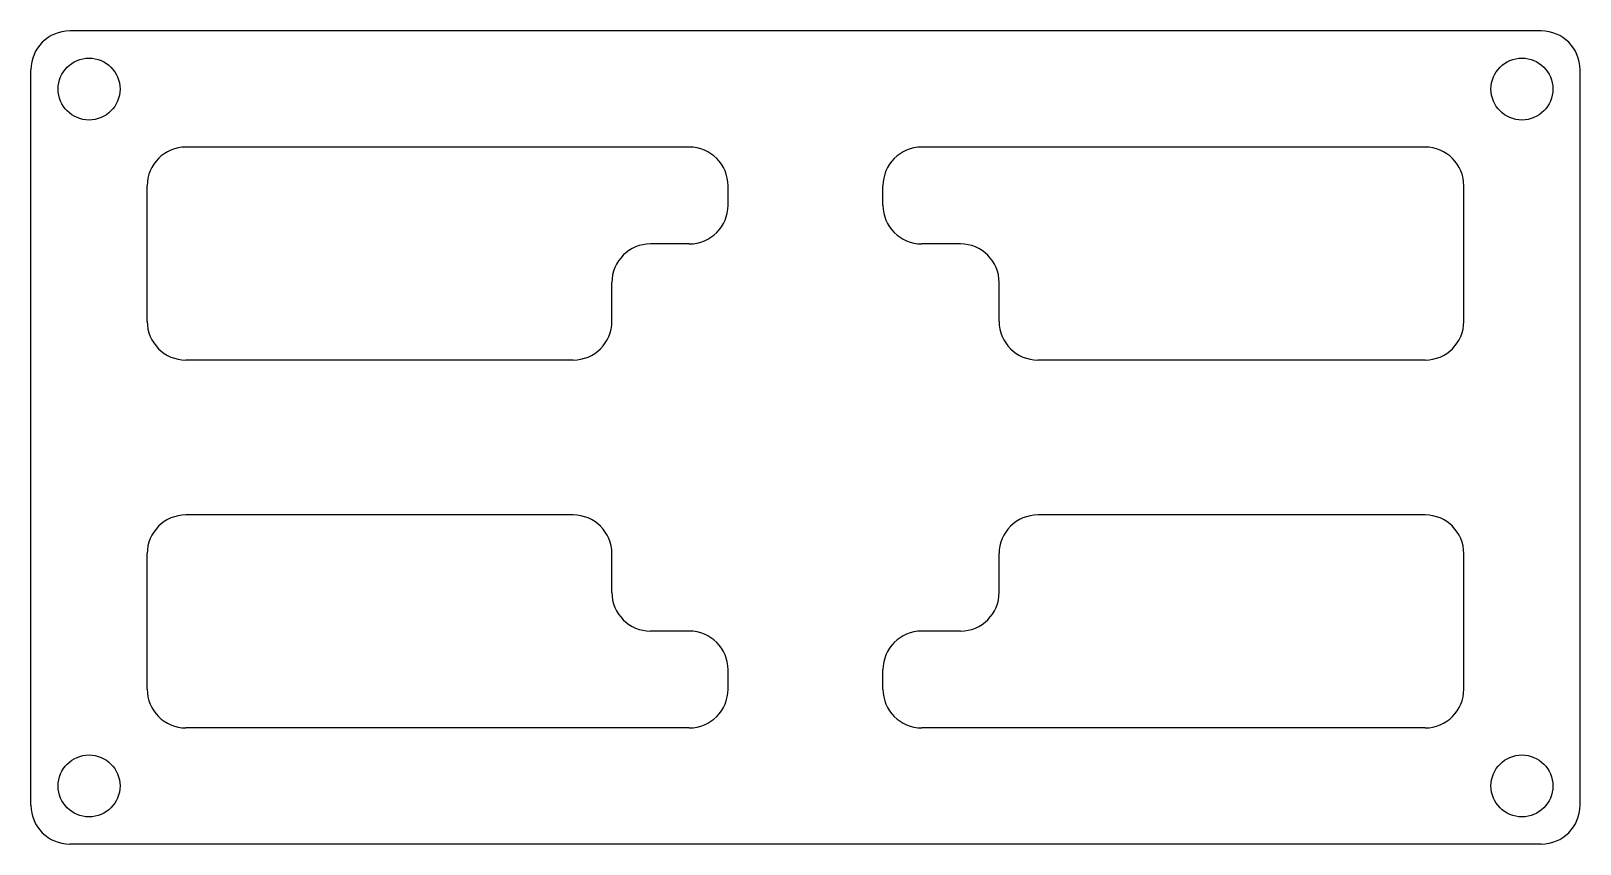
# Model space of a CAD drawing. Header units: millimetres. Extents: x -40 to 40, y -21 to 21.
import ezdxf

# ---------------------------------------------------------------- set-up
doc = ezdxf.new("R2010")
doc.units = ezdxf.units.MM

msp = doc.modelspace()

# ---------------------------------------------------------------- linework, layer by layer
at = {"color": 7, "linetype": 'Continuous', "lineweight": 25}
for p, q in [((38, 21), (-38, 21)), ((-40, -19), (-40, 19)), ((40, -19), (40, 19)), ((-6, 15), (-32, 15)), ((32, 15), (6, 15)), ((-34, 6), (-34, 13)), ((-4, 12), (-4, 13)), ((4, 12), (4, 13)), ((34, 6), (34, 13)), ((-6, 10), (-8, 10)), ((8, 10), (6, 10)), ((-10, 6), (-10, 8)), ((10, 6), (10, 8)), ((-12, 4), (-32, 4)), ((32, 4), (12, 4)), ((-12, -4), (-32, -4)), ((32, -4), (12, -4)), ((-34, -13), (-34, -6)), ((-10, -8), (-10, -6)), ((10, -8), (10, -6)), ((34, -13), (34, -6)), ((-6, -10), (-8, -10)), ((8, -10), (6, -10)), ((-4, -13), (-4, -12)), ((4, -13), (4, -12)), ((-6, -15), (-32, -15)), ((32, -15), (6, -15)), ((38, -21), (-38, -21))]:
    msp.add_line(p, q, dxfattribs=at)
for centre in [(-37, 18), (37, 18), (-37, -18), (37, -18)]:
    msp.add_circle(centre, 1.6, dxfattribs=at)
for centre, start, end in [((-38, 19), 90, 180), ((38, 19), 0, 90), ((-32, 13), 90, 180), ((-6, 13), 0, 90), ((6, 13), 90, 180), ((32, 13), 0, 90), ((-6, 12), 270, 0), ((6, 12), 180, 270), ((-8, 8), 90, 180), ((8, 8), 0, 90), ((-32, 6), 180, 270), ((-12, 6), 270, 0), ((12, 6), 180, 270), ((32, 6), 270, 0), ((-32, -6), 90, 180), ((-12, -6), 0, 90), ((12, -6), 90, 180), ((32, -6), 0, 90), ((-8, -8), 180, 270), ((8, -8), 270, 0), ((-6, -12), 0, 90), ((6, -12), 90, 180), ((-32, -13), 180, 270), ((-6, -13), 270, 0), ((6, -13), 180, 270), ((32, -13), 270, 0), ((-38, -19), 180, 270), ((38, -19), 270, 0)]:
    msp.add_arc(centre, 2, start, end, dxfattribs=at)

doc.saveas('drawing.dxf')
